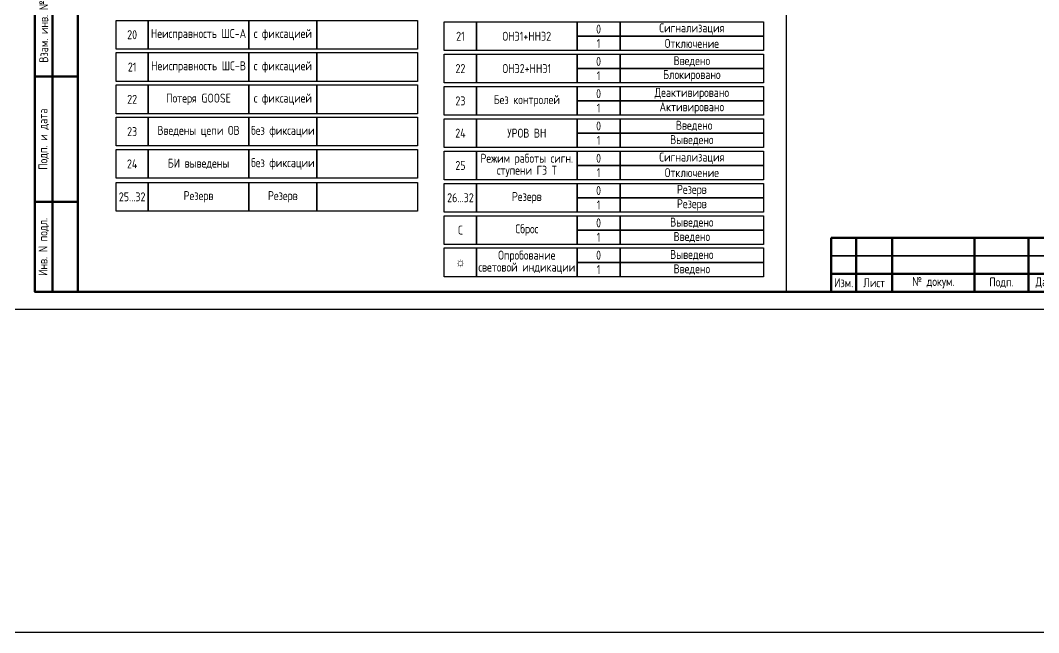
# Model space of a CAD drawing. Header units: millimetres. Extents: x -1117 to 5846, y -90 to 586.
# Drawn here: x 844 to 1127.8, y -90 to 80.6 of the extents above; entities that cross this region are included whole.
import ezdxf

# ---------------------------------------------------------------- set-up
doc = ezdxf.new("R2010")
doc.units = ezdxf.units.MM
doc.styles.add('Gost type A_2.5', font='GOST_A.TTF', dxfattribs={"height": 2.5})
doc.styles.add('Gost_type_A', font='GOST_A.TTF')

# ---------------------------------------------------------------- blocks, each defined once
blk = doc.blocks.new('Формат_А3')
blk.add_lwpolyline([(-420, 297), (0, 297), (0, 0), (-420, 0)], close=True)
at = {"lineweight": 50}
blk.add_lwpolyline([(-400, 292), (-5, 292), (-5, 5), (-400, 5)], close=True, dxfattribs=at)
blk = doc.blocks.new('Штамп левый нижний')
at = {"lineweight": 50}
for points in [[(-12, 145), (-7, 145), (-7, 110), (-12, 110)], [(-7, 145), (0, 145), (0, 110), (-7, 110)], [(-12, 110), (-7, 110), (-7, 85), (-12, 85)], [(-7, 110), (0, 110), (0, 85), (-7, 85)], [(-12, 85), (-7, 85), (-7, 60), (-12, 60)], [(-7, 85), (0, 85), (0, 60), (-7, 60)], [(-12, 60), (-7, 60), (-7, 25), (-12, 25)], [(-7, 60), (0, 60), (0, 25), (-7, 25)], [(-12, 25), (-7, 25), (-7, 0), (-12, 0)], [(-7, 25), (0, 25), (0, 0), (-7, 0)]]:
    blk.add_lwpolyline(points, close=True, dxfattribs=at)
at = {"char_height": 2.5, "attachment_point": 5, "rotation": 90, "style": 'Gost_type_A'}
for s, insert, width in [('Подп. и дата', (-9.5, 127.5), 35), ('Инв. № дубл.', (-9.5, 97.5), 25), ('Взам. инв. №', (-9.5, 72.5), 25), ('Подп. и дата', (-9.5, 42.5), 35), ('Инв. N подл.', (-9.5, 12.5), 25)]:
    blk.add_mtext(s, dxfattribs=dict(at, insert=insert, width=width))
blk = doc.blocks.new('Штамп малый нижний')
at = {"lineweight": 50}
for points in [[(-185, 15), (-178, 15), (-178, 5), (-185, 5)], [(-178, 15), (-168, 15), (-168, 5), (-178, 5)], [(-168, 15), (-145, 15), (-145, 5), (-168, 5)], [(-145, 15), (-130, 15), (-130, 5), (-145, 5)], [(-130, 15), (-120, 15), (-120, 5), (-130, 5)], [(-120, 15), (-10, 15), (-10, 0), (-120, 0)], [(-10, 15), (0, 15), (0, 10), (-10, 10)], [(-10, 10), (0, 10), (0, 0), (-10, 0)], [(-185, 5), (-178, 5), (-178, 0), (-185, 0)], [(-178, 5), (-168, 5), (-168, 0), (-178, 0)], [(-168, 5), (-145, 5), (-145, 0), (-168, 0)], [(-145, 5), (-130, 5), (-130, 0), (-145, 0)], [(-130, 5), (-120, 5), (-120, 0), (-130, 0)]]:
    blk.add_lwpolyline(points, close=True, dxfattribs=at)
for points in [[(-185, 15), (-178, 15), (-178, 10), (-185, 10)], [(-178, 15), (-168, 15), (-168, 10), (-178, 10)], [(-168, 15), (-145, 15), (-145, 10), (-168, 10)], [(-145, 15), (-130, 15), (-130, 10), (-145, 10)], [(-130, 15), (-120, 15), (-120, 10), (-130, 10)], [(-185, 10), (-178, 10), (-178, 5), (-185, 5)], [(-178, 10), (-168, 10), (-168, 5), (-178, 5)], [(-168, 10), (-145, 10), (-145, 5), (-168, 5)], [(-145, 10), (-130, 10), (-130, 5), (-145, 5)], [(-130, 10), (-120, 10), (-120, 5), (-130, 5)]]:
    blk.add_lwpolyline(points, close=True)
at = {"char_height": 2.5, "style": 'Gost_type_A'}
for s, insert, width, attachment_point in [('Лист', (-5, 12.5), 10, 5), ('Изм.', (-181.5, 2.5), 7, 5), ('Лист', (-173, 2.5), 10, 5), ('№ докум.', (-156.5, 2.5), 23, 5), ('Подп.', (-137.5, 2.5), 15, 5), ('Дата', (-125, 2.5), 10, 5), ('Копировал', (-75, -2.53), 13.1202, 6), ('Формат', (-30, -2.53), 13.1202, 6)]:
    blk.add_mtext(s, dxfattribs=dict(at, insert=insert, width=width, attachment_point=attachment_point))

msp = doc.modelspace()

# ---------------------------------------------------------------- linework, layer by layer
msp.add_line((1057.5, 292), (1057.5, 5))
for points in [[(-1117.42, 586), (5845.64, 586), (5845.64, -90), (-1117.42, -90)], [(870.66, 80.61), (879.66, 80.61), (879.66, 72.61), (870.66, 72.61)], [(879.66, 80.61), (907.66, 80.61), (907.66, 72.61), (879.66, 72.61)], [(907.66, 80.61), (926.66, 80.61), (926.66, 72.61), (907.66, 72.61)], [(926.66, 80.61), (954.66, 80.61), (954.66, 72.61), (926.66, 72.61)], [(962.17, 80.18), (971.17, 80.18), (971.17, 72.18), (962.17, 72.18)], [(971.17, 80.18), (999.17, 80.18), (999.17, 72.18), (971.17, 72.18)], [(999.17, 80.18), (1011.17, 80.18), (1011.17, 76.18), (999.17, 76.18)], [(1011.17, 80.18), (1051.17, 80.18), (1051.17, 76.18), (1011.17, 76.18)], [(999.17, 76.18), (1011.17, 76.18), (1011.17, 72.18), (999.17, 72.18)], [(1011.17, 76.18), (1051.17, 76.18), (1051.17, 72.18), (1011.17, 72.18)], [(870.66, 71.61), (879.66, 71.61), (879.66, 63.61), (870.66, 63.61)], [(879.66, 71.61), (907.66, 71.61), (907.66, 63.61), (879.66, 63.61)], [(907.66, 71.61), (926.66, 71.61), (926.66, 63.61), (907.66, 63.61)], [(926.66, 71.61), (954.66, 71.61), (954.66, 63.61), (926.66, 63.61)], [(962.17, 71.18), (971.17, 71.18), (971.17, 63.18), (962.17, 63.18)], [(971.17, 71.18), (999.17, 71.18), (999.17, 63.18), (971.17, 63.18)], [(999.17, 71.18), (1011.17, 71.18), (1011.17, 67.18), (999.17, 67.18)], [(1011.17, 71.18), (1051.17, 71.18), (1051.17, 67.18), (1011.17, 67.18)], [(999.17, 67.18), (1011.17, 67.18), (1011.17, 63.18), (999.17, 63.18)], [(1011.17, 67.18), (1051.17, 67.18), (1051.17, 63.18), (1011.17, 63.18)], [(870.66, 62.61), (879.66, 62.61), (879.66, 54.61), (870.66, 54.61)], [(879.66, 62.61), (907.66, 62.61), (907.66, 54.61), (879.66, 54.61)], [(907.66, 62.61), (926.66, 62.61), (926.66, 54.61), (907.66, 54.61)], [(926.66, 62.61), (954.66, 62.61), (954.66, 54.61), (926.66, 54.61)], [(962.17, 62.18), (971.17, 62.18), (971.17, 54.18), (962.17, 54.18)], [(971.17, 62.18), (999.17, 62.18), (999.17, 54.18), (971.17, 54.18)], [(999.17, 62.18), (1011.17, 62.18), (1011.17, 58.18), (999.17, 58.18)], [(1011.17, 62.18), (1051.17, 62.18), (1051.17, 58.18), (1011.17, 58.18)], [(999.17, 58.18), (1011.17, 58.18), (1011.17, 54.18), (999.17, 54.18)], [(1011.17, 58.18), (1051.17, 58.18), (1051.17, 54.18), (1011.17, 54.18)], [(870.66, 53.61), (879.66, 53.61), (879.66, 45.61), (870.66, 45.61)], [(879.66, 53.61), (907.66, 53.61), (907.66, 45.61), (879.66, 45.61)], [(907.66, 53.61), (926.66, 53.61), (926.66, 45.61), (907.66, 45.61)], [(926.66, 53.61), (954.66, 53.61), (954.66, 45.61), (926.66, 45.61)], [(962.17, 53.18), (971.17, 53.18), (971.17, 45.18), (962.17, 45.18)], [(971.17, 53.18), (999.17, 53.18), (999.17, 45.18), (971.17, 45.18)], [(999.17, 53.18), (1011.17, 53.18), (1011.17, 49.18), (999.17, 49.18)], [(1011.17, 53.18), (1051.17, 53.18), (1051.17, 49.18), (1011.17, 49.18)], [(999.17, 49.18), (1011.17, 49.18), (1011.17, 45.18), (999.17, 45.18)], [(1011.17, 49.18), (1051.17, 49.18), (1051.17, 45.18), (1011.17, 45.18)], [(870.66, 44.61), (879.66, 44.61), (879.66, 36.61), (870.66, 36.61)], [(879.66, 44.61), (907.66, 44.61), (907.66, 36.61), (879.66, 36.61)], [(907.66, 44.61), (926.66, 44.61), (926.66, 36.61), (907.66, 36.61)], [(926.66, 44.61), (954.66, 44.61), (954.66, 36.61), (926.66, 36.61)], [(962.17, 44.18), (971.17, 44.18), (971.17, 36.18), (962.17, 36.18)], [(971.17, 44.18), (999.17, 44.18), (999.17, 36.18), (971.17, 36.18)], [(999.17, 44.18), (1011.17, 44.18), (1011.17, 40.18), (999.17, 40.18)], [(1011.17, 44.18), (1051.17, 44.18), (1051.17, 40.18), (1011.17, 40.18)], [(999.17, 40.18), (1011.17, 40.18), (1011.17, 36.18), (999.17, 36.18)], [(1011.17, 40.18), (1051.17, 40.18), (1051.17, 36.18), (1011.17, 36.18)], [(870.66, 35.44), (879.66, 35.44), (879.66, 27.44), (870.66, 27.44)], [(879.66, 35.44), (907.66, 35.44), (907.66, 27.44), (879.66, 27.44)], [(907.66, 35.44), (926.66, 35.44), (926.66, 27.44), (907.66, 27.44)], [(926.66, 35.44), (954.66, 35.44), (954.66, 27.44), (926.66, 27.44)], [(962.17, 35.18), (971.17, 35.18), (971.17, 27.18), (962.17, 27.18)], [(971.17, 35.18), (999.17, 35.18), (999.17, 27.18), (971.17, 27.18)], [(999.17, 35.18), (1011.17, 35.18), (1011.17, 31.18), (999.17, 31.18)], [(1011.17, 35.18), (1051.17, 35.18), (1051.17, 31.18), (1011.17, 31.18)], [(999.17, 31.18), (1011.17, 31.18), (1011.17, 27.18), (999.17, 27.18)], [(1011.17, 31.18), (1051.17, 31.18), (1051.17, 27.18), (1011.17, 27.18)], [(962.17, 26.18), (971.17, 26.18), (971.17, 18.18), (962.17, 18.18)], [(971.17, 26.18), (999.17, 26.18), (999.17, 18.18), (971.17, 18.18)], [(999.17, 26.18), (1011.17, 26.18), (1011.17, 22.18), (999.17, 22.18)], [(1011.17, 26.18), (1051.17, 26.18), (1051.17, 22.18), (1011.17, 22.18)], [(999.17, 22.18), (1011.17, 22.18), (1011.17, 18.18), (999.17, 18.18)], [(1011.17, 22.18), (1051.17, 22.18), (1051.17, 18.18), (1011.17, 18.18)], [(962.17, 17.18), (971.17, 17.18), (971.17, 9.18), (962.17, 9.18)], [(971.17, 17.18), (999.17, 17.18), (999.17, 9.18), (971.17, 9.18)], [(999.17, 17.18), (1011.17, 17.18), (1011.17, 13.18), (999.17, 13.18)], [(1011.17, 17.18), (1051.17, 17.18), (1051.17, 13.18), (1011.17, 13.18)], [(999.17, 13.18), (1011.17, 13.18), (1011.17, 9.18), (999.17, 9.18)], [(1011.17, 13.18), (1051.17, 13.18), (1051.17, 9.18), (1011.17, 9.18)]]:
    msp.add_lwpolyline(points, close=True)

# ---------------------------------------------------------------- block references
at = {"color": 1}
for name, p in [('Формат_А3', (1260, 0)), ('Штамп левый нижний', (860, 5)), ('Штамп малый нижний', (1255, 5))]:
    msp.add_blockref(name, p, dxfattribs=at)

# ---------------------------------------------------------------- texts
at = {"char_height": 2.5, "attachment_point": 5, "line_spacing_factor": 0.8}
for s, insert, width, style in [('Сигнализация', (1031.17, 78.18), 40, 'Gost_type_A'), ('20', (875.16, 76.61), 9, 'Gost_type_A'), ('Неисправность ШС-А', (893.66, 76.61), 28, 'Gost_type_A'), ('с фиксацией', (917.16, 76.61), 19, 'Gost_type_A'), ('21', (966.67, 76.18), 9, 'Gost_type_A'), ('ОНЭ1+ННЭ2', (985.17, 76.18), 28, 'Gost type A_2.5'), ('0', (1005.17, 78.18), 12, 'Gost_type_A'), ('1', (1005.17, 74.18), 12, 'Gost_type_A'), ('Отключение', (1031.17, 74.18), 40, 'Gost_type_A'), ('21', (875.16, 67.61), 9, 'Gost_type_A'), ('Неисправность ШС-В', (893.66, 67.61), 28, 'Gost_type_A'), ('с фиксацией', (917.16, 67.61), 19, 'Gost_type_A'), ('22', (966.67, 67.18), 9, 'Gost_type_A'), ('ОНЭ2+ННЭ1', (985.17, 67.18), 28, 'Gost type A_2.5'), ('0', (1005.17, 69.18), 12, 'Gost_type_A'), ('Введено', (1031.17, 69.18), 40, 'Gost_type_A'), ('1', (1005.17, 65.18), 12, 'Gost_type_A'), ('Блокировано', (1031.17, 65.18), 40, 'Gost_type_A'), ('22', (875.16, 58.61), 9, 'Gost_type_A'), ('Потеря GOOSE', (893.66, 58.61), 28, 'Gost_type_A'), ('с фиксацией', (917.16, 58.61), 19, 'Gost_type_A'), ('Без контролей', (985.17, 58.18), 28, 'Gost type A_2.5'), ('0', (1005.17, 60.18), 12, 'Gost_type_A'), ('Деактивировано', (1031.17, 60.18), 40, 'Gost_type_A'), ('23', (966.67, 58.18), 9, 'Gost_type_A'), ('1', (1005.17, 56.18), 12, 'Gost_type_A'), ('Активировано', (1031.17, 56.18), 40, 'Gost_type_A'), ('Введены цепи ОВ', (893.66, 49.61), 28, 'Gost_type_A'), ('без фиксации', (917.16, 49.61), 19, 'Gost_type_A'), ('0', (1005.17, 51.18), 12, 'Gost_type_A'), (' Введено', (1031.17, 51.18), 40, 'Gost_type_A'), ('23', (875.16, 49.61), 9, 'Gost_type_A'), ('24', (966.67, 49.18), 9, 'Gost_type_A'), ('УРОВ ВН', (985.17, 49.18), 28, 'Gost type A_2.5'), ('1', (1005.17, 47.18), 12, 'Gost_type_A'), ('Выведено', (1031.17, 47.18), 40, 'Gost_type_A'), ('Режим работы сигн. ступени ГЗ Т', (985.17, 40.18), 28, 'Gost type A_2.5'), ('0', (1005.17, 42.18), 12, 'Gost_type_A'), ('Сигнализация', (1031.17, 42.18), 40, 'Gost_type_A'), ('24', (875.16, 40.61), 9, 'Gost_type_A'), ('БИ выведены ', (893.66, 40.61), 28, 'Gost_type_A'), ('без фиксации', (917.16, 40.61), 19, 'Gost_type_A'), ('25', (966.67, 40.18), 9, 'Gost_type_A'), ('1', (1005.17, 38.18), 12, 'Gost_type_A'), ('Отключение', (1031.17, 38.18), 40, 'Gost_type_A'), ('0', (1005.17, 33.18), 12, 'Gost_type_A'), ('Резерв', (1031.17, 33.18), 40, 'Gost_type_A'), ('25...32', (875.16, 31.44), 9, 'Gost_type_A'), ('Резерв', (893.66, 31.44), 28, 'Gost_type_A'), ('Резерв', (917.16, 31.44), 19, 'Gost_type_A'), ('26...32', (966.67, 31.18), 9, 'Gost_type_A'), ('Резерв', (985.17, 31.18), 28, 'Gost_type_A'), ('1', (1005.17, 29.18), 12, 'Gost_type_A'), ('Резерв', (1031.17, 29.18), 40, 'Gost_type_A'), ('Выведено', (1031.17, 24.18), 40, 'Gost_type_A'), ('C', (966.67, 22.18), 9, 'Gost_type_A'), ('Сброс', (985.17, 22.18), 28, 'Gost_type_A'), ('0', (1005.17, 24.18), 12, 'Gost_type_A'), ('1', (1005.17, 20.18), 12, 'Gost_type_A'), ('Введено', (1031.17, 20.18), 40, 'Gost_type_A'), ('Опробование световой индикации', (985.17, 13.18), 28, 'Gost_type_A'), ('0', (1005.17, 15.18), 12, 'Gost_type_A'), ('Выведено', (1031.17, 15.18), 40, 'Gost_type_A'), ('☼', (966.67, 13.18), 9, 'Gost_type_A'), ('1', (1005.17, 11.18), 12, 'Gost_type_A'), ('Введено', (1031.17, 11.18), 40, 'Gost_type_A')]:
    msp.add_mtext(s, dxfattribs=dict(at, insert=insert, width=width, style=style))

doc.saveas('drawing.dxf')
